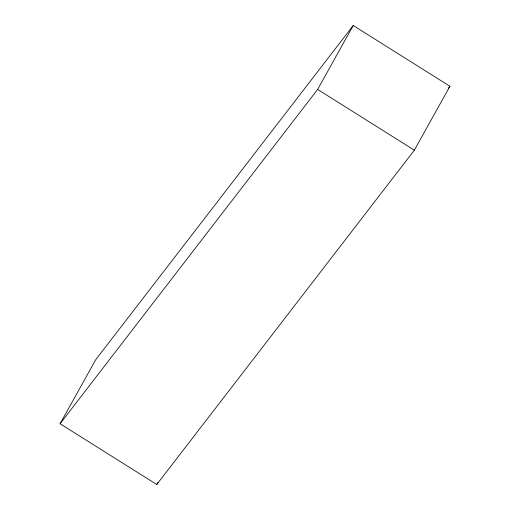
<?xml version="1.0" encoding="UTF-8"?>
<svg xmlns="http://www.w3.org/2000/svg" width="510" height="510" viewBox="0 0 510 510"><rect width="100%" height="100%" fill="white"/><g stroke="black" fill="none" stroke-linecap="round" stroke-linejoin="round"><path stroke-width="0.76" d="M60.078 423.74L95.657 359.805L353.232 25.5L449.922 86.26L414.343 150.195L156.768 484.5L60.078 423.74L317.647 89.435L353.232 25.5M156.768 484.5L157.928 482.415M448.469 88.153L449.922 86.26M317.647 89.435L414.343 150.195"/></g></svg>
